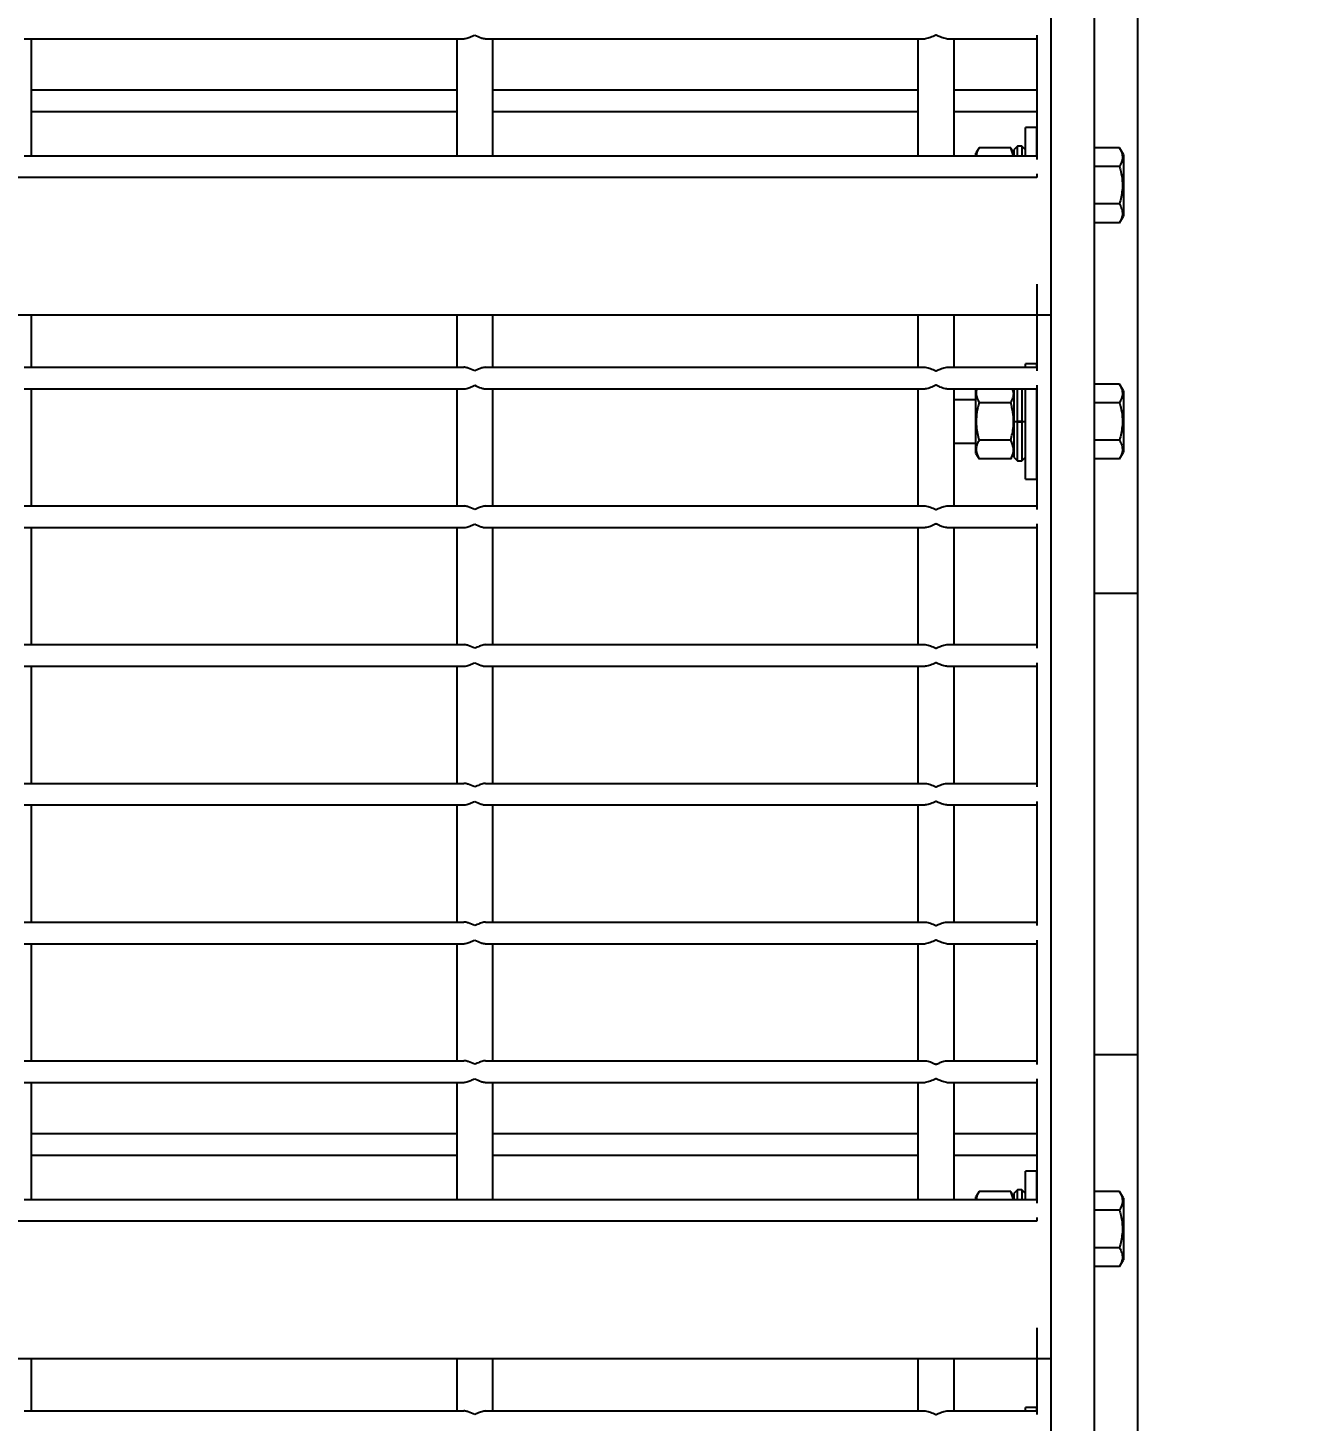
# Model space of a CAD drawing. Header units: millimetres. Extents: x 1293 to 41893, y 1011 to 26911.
# Drawn here: x 16819.2 to 17100.8, y 10884.1 to 11190.9 of the extents above; entities that cross this region are included whole.
import ezdxf

# ---------------------------------------------------------------- set-up
doc = ezdxf.new("R2010")
doc.units = ezdxf.units.MM
doc.header["$LTSCALE"] = 50
doc.layers.add('CAPA_1', color=7, linetype='Continuous')
doc.layers.add('PASILLOS', color=2, linetype='Continuous')
doc.styles.add('SLDTEXTSTYLE0', font='TXT', dxfattribs={"width": 0.75})
doc.dimstyles.new('SLDDIMSTYLE0', dxfattribs={"dimtxt": 100, "dimasz": 100, "dimexe": 0, "dimexo": 0.0625, "dimgap": 25, "dimtad": 2, "dimdec": 0, "dimrnd": 1e-09, "dimzin": 12, "dimdsep": 46, "dimtxsty": 'SLDTEXTSTYLE0', "dimsah": 1, "dimcen": 0.09, "dimadec": 0, "dimazin": 3, "dimtfac": 1, "dimtdec": 0, "dimtofl": 0, "dimtmove": 0, "dimatfit": 3, "dimfxl": 1, "dimfrac": 2, "dimtolj": 1, "dimtzin": 12, "dimarcsym": 0})

# ---------------------------------------------------------------- blocks, each defined once
blk = doc.blocks.new('_D_16')
at = {"layer": 'CAPA_1', "transparency": 16777216}
for p, q in [((18069.94, 13667.83), (18069.94, 9974.87)), ((7974.69, 13667.35), (7974.69, 9974.87)), ((7974.69, 10024.87), (18069.94, 10024.87))]:
    blk.add_line(p, q, dxfattribs=at)
for points in [[(7974.69, 10024.87), (8074.69, 10009.48), (8074.69, 10040.25)], [(18069.94, 10024.87), (17969.94, 10040.25), (17969.94, 10009.48)]]:
    blk.add_solid(points, dxfattribs=at)
at = {"layer": 'CAPA_1', "transparency": 16777216, "insert": (12837.59, 10153.77), "char_height": 100, "attachment_point": 1, "style": 'SLDTEXTSTYLE0'}
blk.add_mtext('10095', dxfattribs=at)

msp = doc.modelspace()

# ---------------------------------------------------------------- linework, layer by layer
at = {"layer": 'PASILLOS', "linetype": 'Continuous', "lineweight": 25}
for p, q in [((17063.6878232, 10630.9617267), (17063.6878232, 13564.8575629)), ((17044.6378232, 10631.1549312), (17044.6378232, 13425.832389)), ((17054.1628232, 10980.2954876), (17054.1628232, 12113.9323914)), ((16818.4240732, 11188.5565597), (16915.2615732, 11188.5565597)), ((16820.0115732, 11162.7790597), (16820.0115732, 11188.5565597)), ((16913.6740732, 11188.5565597), (16913.6740732, 11162.7790597)), ((16920.0240732, 11188.5565597), (17016.8615732, 11188.5565597)), ((16921.6115732, 11162.7790597), (16921.6115732, 11188.5565597)), ((17015.2740732, 11188.5565597), (17015.2740732, 11162.7790597)), ((17021.6240732, 11188.5565597), (17041.4678232, 11188.5565597)), ((17023.2115732, 11162.7790597), (17023.2115732, 11188.5565597)), ((17041.4678232, 11189.3503097), (17041.4678232, 11161.9853097)), ((16820.0115732, 11177.2857267), (16913.6740732, 11177.2857267)), ((16921.6115732, 11177.2857267), (17015.2740732, 11177.2857267)), ((17023.2115732, 11177.2857267), (17041.4678232, 11177.2857267)), ((16820.0115732, 11172.5232267), (16913.6740732, 11172.5232267)), ((16921.6115732, 11172.5232267), (17015.2740732, 11172.5232267)), ((17023.2115732, 11172.5232267), (17041.4678232, 11172.5232267)), ((17041.4628232, 11168.9790597), (17038.9228232, 11168.9790597)), ((17038.9228232, 11162.7790597), (17038.9228232, 11168.9790597)), ((17041.4628232, 11162.7790597), (17041.4628232, 11168.9790597)), ((17028.727344, 11164.5340597), (17028.0484482, 11163.3581776)), ((17035.7039274, 11164.5340597), (17028.727344, 11164.5340597)), ((17036.3828232, 11163.3581776), (17035.7039274, 11164.5340597)), ((17036.2860094, 11162.7790597), (17035.7039274, 11164.5340597)), ((17037.1765732, 11164.9090597), (17036.3828232, 11164.1153097)), ((17036.3828232, 11164.1153097), (17036.3828232, 11162.7790597)), ((17038.1290732, 11164.9090597), (17037.1765732, 11164.9090597)), ((17037.1765732, 11162.7790597), (17037.1765732, 11164.9090597)), ((17038.9228232, 11164.1153097), (17038.1290732, 11164.9090597)), ((17038.1290732, 11164.9090597), (17038.1290732, 11162.7790597)), ((17059.6622708, 11164.5279516), (17054.1628232, 11164.5279516)), ((17060.5128232, 11163.0547516), (17059.6622708, 11164.5279516)), ((16818.4240732, 11162.7790597), (16915.2615732, 11162.7790597)), ((16915.2615732, 11162.7790597), (16920.0240732, 11162.7790597)), ((16920.0240732, 11162.7790597), (17016.8615732, 11162.7790597)), ((17016.8615732, 11162.7790597), (17021.6240732, 11162.7790597)), ((17021.6240732, 11162.7790597), (17041.4678232, 11162.7790597)), ((17028.0484482, 11162.7790597), (17028.0484482, 11163.3581776)), ((17060.5128232, 11163.0547516), (17060.5128232, 11156.2790597)), ((17041.4678232, 11158.0165597), (16285.8178232, 11158.0165597)), ((17041.4678232, 11158.8103097), (17041.4678232, 11158.0165597)), ((17059.6622708, 11160.4035056), (17054.1628232, 11160.4035056)), ((17060.5128232, 11156.2790597), (17060.5128232, 11149.5033677)), ((17059.6622708, 11152.1546137), (17054.1628232, 11152.1546137)), ((17059.6622708, 11148.0301677), (17060.5128232, 11149.5033677)), ((17059.6622708, 11148.0301677), (17054.1628232, 11148.0301677)), ((17041.4678232, 11134.5310597), (17041.4678232, 11127.6990597)), ((17041.4678232, 11127.6990597), (16285.8178232, 11127.6990597)), ((16820.0115732, 11116.2057267), (16820.0115732, 11127.6990597)), ((16913.6740732, 11127.6990597), (16913.6740732, 11116.2057267)), ((16921.6115732, 11116.2057267), (16921.6115732, 11127.6990597)), ((17015.2740732, 11127.6990597), (17015.2740732, 11116.2057267)), ((17023.2115732, 11116.2057267), (17023.2115732, 11127.6990597)), ((17044.6478232, 11127.6990597), (17041.4678232, 11127.6990597)), ((17041.4678232, 11127.6990597), (17041.4678232, 11115.4119767)), ((16818.4240732, 11116.2057267), (16915.2615732, 11116.2057267)), ((16920.0240732, 11116.2057267), (17016.8615732, 11116.2057267)), ((17021.6240732, 11116.2057267), (17041.4678232, 11116.2057267)), ((17041.4628232, 11116.9657267), (17038.9228232, 11116.9657267)), ((17038.9228232, 11116.2057267), (17038.9228232, 11116.9657267)), ((17041.4628232, 11116.2057267), (17041.4628232, 11116.9657267)), ((17041.4678232, 11112.2369767), (17041.4678232, 11084.8719767)), ((17059.6622708, 11112.5146187), (17054.1628232, 11112.5146187)), ((17060.5128232, 11111.0414187), (17059.6622708, 11112.5146187)), ((16818.4240732, 11111.4432267), (16915.2615732, 11111.4432267)), ((16820.0115732, 11085.6657267), (16820.0115732, 11111.4432267)), ((16913.6740732, 11111.4432267), (16913.6740732, 11085.6657267)), ((16920.0240732, 11111.4432267), (17016.8615732, 11111.4432267)), ((16921.6115732, 11085.6657267), (16921.6115732, 11111.4432267)), ((17015.2740732, 11111.4432267), (17015.2740732, 11085.6657267)), ((17021.6240732, 11111.4432267), (17041.4678232, 11111.4432267)), ((17023.2115732, 11085.6657267), (17023.2115732, 11111.4432267)), ((17028.0484482, 11109.0282267), (17023.2115732, 11109.0282267)), ((17028.105249, 11111.4432267), (17028.0484482, 11111.3448447)), ((17028.0484482, 11097.1866087), (17028.0484482, 11111.3448447)), ((17036.3828232, 11111.3448447), (17036.3260223, 11111.4432267)), ((17036.3828232, 11111.4432267), (17036.3828232, 11104.2657267)), ((17037.1765732, 11104.2657267), (17037.1765732, 11111.4432267)), ((17038.1290732, 11111.4432267), (17038.1290732, 11104.2657267)), ((17038.9228232, 11091.5657267), (17038.9228232, 11111.4432267)), ((17041.4628232, 11091.5657267), (17041.4628232, 11111.4432267)), ((17041.4678232, 11109.0282267), (17041.4628232, 11109.0282267)), ((17060.5128232, 11111.0414187), (17060.5128232, 11104.2657267)), ((17035.7092122, 11108.3840782), (17028.7220591, 11108.3840782)), ((17059.6622708, 11108.3901727), (17054.1628232, 11108.3901727)), ((17036.3828232, 11104.2657267), (17037.1765732, 11104.2657267)), ((17036.3828232, 11104.2203429), (17037.1765732, 11104.2265929)), ((17036.3828232, 11104.2099856), (17036.3828232, 11104.204024)), ((17036.3828232, 11104.204024), (17036.3828232, 11096.4294767)), ((17037.1765732, 11104.197774), (17036.3828232, 11104.204024)), ((17037.1765732, 11104.2657267), (17038.1290732, 11104.2657267)), ((17038.1290732, 11104.2265929), (17037.1765732, 11104.2265929)), ((17037.1765732, 11095.6357267), (17037.1765732, 11104.197774)), ((17037.1765732, 11104.197774), (17038.1290732, 11104.197774)), ((17038.1290732, 11104.2657267), (17038.9228232, 11104.2657267)), ((17038.1290732, 11104.2265929), (17038.9228232, 11104.2203429)), ((17038.9228232, 11104.204024), (17038.1290732, 11104.197774)), ((17038.1290732, 11104.197774), (17038.1290732, 11095.6357267)), ((17060.5128232, 11104.2657267), (17060.5128232, 11097.4900347)), ((17035.7092122, 11100.1473752), (17028.7220591, 11100.1473752)), ((17059.6622708, 11100.1412807), (17054.1628232, 11100.1412807)), ((17023.2115732, 11099.5032267), (17028.0484482, 11099.5032267)), ((17028.0484482, 11097.1866087), (17028.727344, 11096.0107267)), ((17035.7039274, 11096.0107267), (17036.3828232, 11097.1866087)), ((17041.4628232, 11099.5032267), (17041.4678232, 11099.5032267)), ((17059.6622708, 11096.0168347), (17060.5128232, 11097.4900347)), ((17035.7039274, 11096.0107267), (17028.727344, 11096.0107267)), ((17036.3828232, 11096.4294767), (17037.1765732, 11095.6357267)), ((17037.1765732, 11095.6357267), (17038.1290732, 11095.6357267)), ((17038.1290732, 11095.6357267), (17038.9228232, 11096.4294767)), ((17059.6622708, 11096.0168347), (17054.1628232, 11096.0168347)), ((17038.9228232, 11091.5657267), (17041.4628232, 11091.5657267)), ((16818.4240732, 11085.6657267), (16915.2615732, 11085.6657267)), ((16920.0240732, 11085.6657267), (17016.8615732, 11085.6657267)), ((17021.6240732, 11085.6657267), (17041.4678232, 11085.6657267)), ((17041.4678232, 11081.6969767), (17041.4678232, 11054.3319767)), ((16818.4240732, 11080.9032267), (16915.2615732, 11080.9032267)), ((16820.0115732, 11055.1257267), (16820.0115732, 11080.9032267)), ((16913.6740732, 11080.9032267), (16913.6740732, 11055.1257267)), ((16920.0240732, 11080.9032267), (17016.8615732, 11080.9032267)), ((16921.6115732, 11055.1257267), (16921.6115732, 11080.9032267)), ((17015.2740732, 11080.9032267), (17015.2740732, 11055.1257267)), ((17021.6240732, 11080.9032267), (17041.4678232, 11080.9032267)), ((17023.2115732, 11055.1257267), (17023.2115732, 11080.9032267)), ((17054.1628232, 11066.4657267), (17063.6878232, 11066.4657267)), ((16818.4240732, 11055.1257267), (16915.2615732, 11055.1257267)), ((16920.0240732, 11055.1257267), (17016.8615732, 11055.1257267)), ((17021.6240732, 11055.1257267), (17041.4678232, 11055.1257267)), ((17041.4678232, 11051.1569767), (17041.4678232, 11023.7919767)), ((16818.4240732, 11050.3632267), (16915.2615732, 11050.3632267)), ((16820.0115732, 11024.5857267), (16820.0115732, 11050.3632267)), ((16913.6740732, 11050.3632267), (16913.6740732, 11024.5857267)), ((16920.0240732, 11050.3632267), (17016.8615732, 11050.3632267)), ((16921.6115732, 11024.5857267), (16921.6115732, 11050.3632267)), ((17015.2740732, 11050.3632267), (17015.2740732, 11024.5857267)), ((17021.6240732, 11050.3632267), (17041.4678232, 11050.3632267)), ((17023.2115732, 11024.5857267), (17023.2115732, 11050.3632267)), ((16818.4240732, 11024.5857267), (16915.2615732, 11024.5857267)), ((16920.0240732, 11024.5857267), (17016.8615732, 11024.5857267)), ((17021.6240732, 11024.5857267), (17041.4678232, 11024.5857267)), ((16818.4240732, 11019.8232267), (16915.2615732, 11019.8232267)), ((16820.0115732, 10994.0457267), (16820.0115732, 11019.8232267)), ((16913.6740732, 11019.8232267), (16913.6740732, 10994.0457267)), ((16920.0240732, 11019.8232267), (17016.8615732, 11019.8232267)), ((16921.6115732, 10994.0457267), (16921.6115732, 11019.8232267)), ((17015.2740732, 11019.8232267), (17015.2740732, 10994.0457267)), ((17021.6240732, 11019.8232267), (17041.4678232, 11019.8232267)), ((17023.2115732, 10994.0457267), (17023.2115732, 11019.8232267)), ((17041.4678232, 11020.6169767), (17041.4678232, 10993.2519767)), ((16818.4240732, 10994.0457267), (16915.2615732, 10994.0457267)), ((16920.0240732, 10994.0457267), (17016.8615732, 10994.0457267)), ((17021.6240732, 10994.0457267), (17041.4678232, 10994.0457267)), ((16818.4240732, 10989.2832267), (16915.2615732, 10989.2832267)), ((16820.0115732, 10963.5057267), (16820.0115732, 10989.2832267)), ((16913.6740732, 10989.2832267), (16913.6740732, 10963.5057267)), ((16920.0240732, 10989.2832267), (17016.8615732, 10989.2832267)), ((16921.6115732, 10963.5057267), (16921.6115732, 10989.2832267)), ((17015.2740732, 10989.2832267), (17015.2740732, 10963.5057267)), ((17021.6240732, 10989.2832267), (17041.4678232, 10989.2832267)), ((17023.2115732, 10963.5057267), (17023.2115732, 10989.2832267)), ((17041.4678232, 10990.0769767), (17041.4678232, 10962.7119767)), ((17054.1628232, 10964.8657267), (17054.1628232, 10980.2954876)), ((17054.1628232, 10964.8657267), (17063.6878232, 10964.8657267)), ((17054.1628232, 10631.1549312), (17054.1628232, 10964.8657267)), ((16818.4240732, 10963.5057267), (16915.2615732, 10963.5057267)), ((16920.0240732, 10963.5057267), (17016.8615732, 10963.5057267)), ((17021.6240732, 10963.5057267), (17041.4678232, 10963.5057267)), ((16818.4240732, 10958.7432267), (16915.2615732, 10958.7432267)), ((16820.0115732, 10932.9657267), (16820.0115732, 10958.7432267)), ((16913.6740732, 10958.7432267), (16913.6740732, 10932.9657267)), ((16920.0240732, 10958.7432267), (17016.8615732, 10958.7432267)), ((16921.6115732, 10932.9657267), (16921.6115732, 10958.7432267)), ((17015.2740732, 10958.7432267), (17015.2740732, 10932.9657267)), ((17021.6240732, 10958.7432267), (17041.4678232, 10958.7432267)), ((17023.2115732, 10932.9657267), (17023.2115732, 10958.7432267)), ((17041.4678232, 10959.5369767), (17041.4678232, 10932.1719767)), ((16820.0115732, 10947.4723938), (16913.6740732, 10947.4723938)), ((16921.6115732, 10947.4723938), (17015.2740732, 10947.4723938)), ((17023.2115732, 10947.4723938), (17041.4678232, 10947.4723938)), ((16820.0115732, 10942.7098938), (16913.6740732, 10942.7098938)), ((16921.6115732, 10942.7098938), (17015.2740732, 10942.7098938)), ((17023.2115732, 10942.7098938), (17041.4678232, 10942.7098938)), ((17041.4628232, 10939.1657267), (17038.9228232, 10939.1657267)), ((17038.9228232, 10932.9657267), (17038.9228232, 10939.1657267)), ((17041.4628232, 10932.9657267), (17041.4628232, 10939.1657267)), ((17028.727344, 10934.7207267), (17028.0484482, 10933.5448447)), ((17035.7039274, 10934.7207267), (17028.727344, 10934.7207267)), ((17036.3828232, 10933.5448447), (17035.7039274, 10934.7207267)), ((17036.2860094, 10932.9657267), (17035.7039274, 10934.7207267)), ((17037.1765732, 10935.0957267), (17036.3828232, 10934.3019767)), ((17036.3828232, 10934.3019767), (17036.3828232, 10932.9657267)), ((17038.1290732, 10935.0957267), (17037.1765732, 10935.0957267)), ((17037.1765732, 10932.9657267), (17037.1765732, 10935.0957267)), ((17038.9228232, 10934.3019767), (17038.1290732, 10935.0957267)), ((17038.1290732, 10935.0957267), (17038.1290732, 10932.9657267)), ((17059.6622708, 10934.7146187), (17054.1628232, 10934.7146187)), ((17060.5128232, 10933.2414187), (17059.6622708, 10934.7146187)), ((16818.4240732, 10932.9657267), (16915.2615732, 10932.9657267)), ((16915.2615732, 10932.9657267), (16920.0240732, 10932.9657267)), ((16920.0240732, 10932.9657267), (17016.8615732, 10932.9657267)), ((17016.8615732, 10932.9657267), (17021.6240732, 10932.9657267)), ((17021.6240732, 10932.9657267), (17041.4678232, 10932.9657267)), ((17028.0484482, 10932.9657267), (17028.0484482, 10933.5448447)), ((17060.5128232, 10933.2414187), (17060.5128232, 10926.4657267)), ((17041.4678232, 10928.2032267), (16285.8178232, 10928.2032267)), ((17041.4678232, 10928.9969767), (17041.4678232, 10928.2032267)), ((17059.6622708, 10930.5901727), (17054.1628232, 10930.5901727)), ((17060.5128232, 10926.4657267), (17060.5128232, 10919.6900347)), ((17059.6622708, 10922.3412807), (17054.1628232, 10922.3412807)), ((17059.6622708, 10918.2168347), (17060.5128232, 10919.6900347)), ((17059.6622708, 10918.2168347), (17054.1628232, 10918.2168347)), ((17041.4678232, 10904.7177267), (17041.4678232, 10897.8857267)), ((17041.4678232, 10897.8857267), (16285.8178232, 10897.8857267)), ((16820.0115732, 10886.3923938), (16820.0115732, 10897.8857267)), ((16913.6740732, 10897.8857267), (16913.6740732, 10886.3923938)), ((16921.6115732, 10886.3923938), (16921.6115732, 10897.8857267)), ((17015.2740732, 10897.8857267), (17015.2740732, 10886.3923938)), ((17023.2115732, 10886.3923938), (17023.2115732, 10897.8857267)), ((17044.6478232, 10897.8857267), (17041.4678232, 10897.8857267)), ((17041.4678232, 10897.8857267), (17041.4678232, 10885.5986438)), ((16818.4240732, 10886.3923938), (16915.2615732, 10886.3923938)), ((16920.0240732, 10886.3923938), (17016.8615732, 10886.3923938)), ((17021.6240732, 10886.3923938), (17041.4678232, 10886.3923938)), ((17041.4628232, 10887.1523938), (17038.9228232, 10887.1523938)), ((17038.9228232, 10886.3923938), (17038.9228232, 10887.1523938)), ((17041.4628232, 10886.3923938), (17041.4628232, 10887.1523938))]:
    msp.add_line(p, q, dxfattribs=at)
for points, knots in [([(16915.2615732, 11188.5565597), (16915.388376, 11188.5664018), (16915.8042281, 11188.5986793), (16916.6068173, 11188.8908904), (16917.2838178, 11189.1897508), (16917.6389892, 11189.348595), (16917.6428232, 11189.3503097)], [0, 0, 0, 0, 0.1723614537, 0.5652622384, 0.9953071929, 1, 1, 1, 1]), ([(16917.6428232, 11189.3503097), (16917.646657, 11189.3485951), (16918.1265646, 11189.1339738), (16918.839838, 11188.8155678), (16919.6238008, 11188.581051), (16919.9249339, 11188.5626257), (16920.0240732, 11188.5565597)], [0, 0, 0, 0, 0.0046971273, 0.5879730075, 0.8643521995, 1, 1, 1, 1]), ([(17019.2428232, 11189.3503097), (17019.2389892, 11189.3485949), (17019.0184798, 11189.2499722), (17018.4291512, 11188.9902465), (17017.6134314, 11188.6445532), (17017.0684636, 11188.580773), (17016.8615732, 11188.5565597)], [0, 0, 0, 0, 0.0046934742, 0.2699426106, 0.7228425567, 1, 1, 1, 1]), ([(17021.6240732, 11188.5565597), (17021.4171827, 11188.580773), (17020.8722149, 11188.6445532), (17020.0564952, 11188.9902465), (17019.4671666, 11189.2499722), (17019.2466572, 11189.3485949), (17019.2428232, 11189.3503097)], [0, 0, 0, 0, 0.2771574433, 0.73005738938, 0.99530652578, 1, 1, 1, 1]), ([(17028.727344, 11164.5340597), (17028.5299224, 11164.1755373), (17028.2127952, 11163.5996265), (17028.1676327, 11163.0039203), (17028.1505853, 11162.7790597)], [0, 0, 0, 0, 0.62253099059, 1, 1, 1, 1]), ([(17059.6622708, 11164.5279516), (17059.8451353, 11164.1701928), (17060.2148297, 11163.4469175), (17060.4199868, 11162.0432106), (17059.9556704, 11161.0384254), (17059.6622708, 11160.4035056)], [0, 0, 0, 0, 0.2648633469, 0.5354700776, 1, 1, 1, 1]), ([(17059.6622708, 11160.4035056), (17059.7586781, 11160.049466), (17060.0379239, 11159.0239836), (17060.3165967, 11157.2646499), (17060.3192553, 11154.8255432), (17059.9052989, 11153.1426295), (17059.6622708, 11152.1546137)], [0, 0, 0, 0, 0.1315464599, 0.3810267709, 0.6366091688, 1, 1, 1, 1]), ([(17059.6622708, 11152.1546137), (17059.8451353, 11151.7968549), (17060.2148297, 11151.0735795), (17060.4199868, 11149.6698727), (17059.9556704, 11148.6650875), (17059.6622708, 11148.0301677)], [0, 0, 0, 0, 0.2648633469, 0.5354700776, 1, 1, 1, 1]), ([(16917.6428232, 11115.4119767), (16917.6389893, 11115.4136913), (16917.1590818, 11115.6283126), (16916.4458083, 11115.9467186), (16915.6618455, 11116.1812354), (16915.3607124, 11116.1996607), (16915.2615732, 11116.2057267)], [0, 0, 0, 0, 0.00469712726, 0.58797300743, 0.86435219951, 1, 1, 1, 1]), ([(16920.0240732, 11116.2057267), (16919.8972703, 11116.1958846), (16919.4814182, 11116.1636071), (16918.678829, 11115.871396), (16918.0018285, 11115.5725356), (16917.6466571, 11115.4136914), (16917.6428232, 11115.4119767)], [0, 0, 0, 0, 0.1723614537, 0.5652622384, 0.9953071929, 1, 1, 1, 1]), ([(17016.8615732, 11116.2057267), (17017.0684636, 11116.1815134), (17017.6134314, 11116.1177332), (17018.4291512, 11115.7720398), (17019.0184798, 11115.5123142), (17019.2389892, 11115.4136915), (17019.2428232, 11115.4119767)], [0, 0, 0, 0, 0.2771574433, 0.7300573894, 0.9953065258, 1, 1, 1, 1]), ([(17019.2428232, 11115.4119767), (17019.2466572, 11115.4136915), (17019.4671666, 11115.5123142), (17020.0564952, 11115.7720398), (17020.8722149, 11116.1177332), (17021.4171827, 11116.1815134), (17021.6240732, 11116.2057267)], [0, 0, 0, 0, 0.0046934742, 0.2699426106, 0.7228425567, 1, 1, 1, 1]), ([(16915.2615732, 11111.4432267), (16915.388376, 11111.4530689), (16915.8042281, 11111.4853463), (16916.6068173, 11111.7775574), (16917.2838178, 11112.0764178), (16917.6389892, 11112.2352621), (16917.6428232, 11112.2369767)], [0, 0, 0, 0, 0.1723614537, 0.5652622384, 0.9953071929, 1, 1, 1, 1]), ([(16917.6428232, 11112.2369767), (16917.646657, 11112.2352622), (16918.1265646, 11112.0206408), (16918.839838, 11111.7022349), (16919.6238008, 11111.467718), (16919.9249339, 11111.4492927), (16920.0240732, 11111.4432267)], [0, 0, 0, 0, 0.0046971273, 0.5879730075, 0.8643521995, 1, 1, 1, 1]), ([(17019.2428232, 11112.2369767), (17019.2389892, 11112.235262), (17019.0184798, 11112.1366392), (17018.4291512, 11111.8769136), (17017.6134314, 11111.5312202), (17017.0684636, 11111.4674401), (17016.8615732, 11111.4432267)], [0, 0, 0, 0, 0.0046934742, 0.2699426106, 0.7228425567, 1, 1, 1, 1]), ([(17021.6240732, 11111.4432267), (17021.4171827, 11111.4674401), (17020.8722149, 11111.5312202), (17020.0564952, 11111.8769136), (17019.4671666, 11112.1366392), (17019.2466572, 11112.235262), (17019.2428232, 11112.2369767)], [0, 0, 0, 0, 0.2771574433, 0.73005738938, 0.99530652578, 1, 1, 1, 1]), ([(17059.6622708, 11112.5146187), (17059.8451353, 11112.1568599), (17060.2148297, 11111.4335845), (17060.4199868, 11110.0298777), (17059.9556704, 11109.0250925), (17059.6622708, 11108.3901727)], [0, 0, 0, 0, 0.2648633469, 0.5354700776, 1, 1, 1, 1]), ([(17028.2430571, 11111.4432267), (17028.2421962, 11111.441314), (17028.075297, 11111.0705323), (17027.9981864, 11110.0252757), (17028.4417575, 11109.019591), (17028.7220591, 11108.3840782)], [0, 0, 0, 0, 0.0019050038, 0.3692833919, 1, 1, 1, 1]), ([(17035.7092122, 11108.3840782), (17035.8878076, 11108.7423532), (17036.2488746, 11109.4666792), (17036.4559734, 11110.5102804), (17036.180134, 11111.1623259), (17036.0613025, 11111.4432267)], [0, 0, 0, 0, 0.3577842349, 0.7233338549, 1, 1, 1, 1]), ([(17028.7220591, 11108.3840782), (17028.6285636, 11108.0408886), (17028.3519102, 11107.0253899), (17028.0714058, 11105.27594), (17028.0639044, 11102.8297128), (17028.4783617, 11101.1405746), (17028.7220591, 11100.1473752)], [0, 0, 0, 0, 0.1277165798, 0.3779136182, 0.6342182989, 1, 1, 1, 1]), ([(17035.7092122, 11100.1473752), (17035.9529283, 11101.1405771), (17036.3631382, 11102.812282), (17036.3615341, 11105.2576942), (17036.0840557, 11107.008144), (17035.8027053, 11108.0408941), (17035.7092122, 11108.3840782)], [0, 0, 0, 0, 0.365780177, 0.6156618098, 0.8722839524, 1, 1, 1, 1]), ([(17059.6622708, 11108.3901727), (17059.7586781, 11108.0361331), (17060.0379239, 11107.0106506), (17060.3165967, 11105.2513169), (17060.3192553, 11102.8122102), (17059.9052989, 11101.1292966), (17059.6622708, 11100.1412807)], [0, 0, 0, 0, 0.1315464599, 0.3810267709, 0.6366091688, 1, 1, 1, 1]), ([(17028.7220591, 11100.1473752), (17028.539493, 11099.7889238), (17028.1703982, 11099.0642409), (17027.9663504, 11097.656314), (17028.4325169, 11096.6482665), (17028.727344, 11096.0107267)], [0, 0, 0, 0, 0.2645663682, 0.5348749116, 1, 1, 1, 1]), ([(17035.7039274, 11096.0107267), (17035.887391, 11096.3694789), (17036.2582891, 11097.0947483), (17036.4660956, 11098.5025495), (17036.0022964, 11099.5104575), (17035.7092122, 11100.1473752)], [0, 0, 0, 0, 0.2648580026, 0.535448761, 1, 1, 1, 1]), ([(17059.6622708, 11100.1412807), (17059.8451353, 11099.7835219), (17060.2148297, 11099.0602466), (17060.4199868, 11097.6565397), (17059.9556704, 11096.6517545), (17059.6622708, 11096.0168347)], [0, 0, 0, 0, 0.2648633469, 0.5354700776, 1, 1, 1, 1]), ([(16917.6428232, 11084.8719767), (16917.6389893, 11084.8736913), (16917.1590818, 11085.0883126), (16916.4458083, 11085.4067186), (16915.6618455, 11085.6412354), (16915.3607124, 11085.6596607), (16915.2615732, 11085.6657267)], [0, 0, 0, 0, 0.0046971273, 0.5879730074, 0.8643521995, 1, 1, 1, 1]), ([(16920.0240732, 11085.6657267), (16919.8972703, 11085.6558846), (16919.4814182, 11085.6236071), (16918.678829, 11085.331396), (16918.0018285, 11085.0325356), (16917.6466571, 11084.8736914), (16917.6428232, 11084.8719767)], [0, 0, 0, 0, 0.1723614537, 0.5652622384, 0.9953071929, 1, 1, 1, 1]), ([(17016.8615732, 11085.6657267), (17017.0684636, 11085.6415134), (17017.6134314, 11085.5777332), (17018.4291512, 11085.2320398), (17019.0184798, 11084.9723142), (17019.2389892, 11084.8736915), (17019.2428232, 11084.8719767)], [0, 0, 0, 0, 0.2771574433, 0.7300573894, 0.9953065258, 1, 1, 1, 1]), ([(17019.2428232, 11084.8719767), (17019.2466572, 11084.8736915), (17019.4671666, 11084.9723142), (17020.0564952, 11085.2320398), (17020.8722149, 11085.5777332), (17021.4171827, 11085.6415134), (17021.6240732, 11085.6657267)], [0, 0, 0, 0, 0.0046934742, 0.2699426106, 0.7228425567, 1, 1, 1, 1]), ([(16915.2615732, 11080.9032267), (16915.388376, 11080.9130689), (16915.8042281, 11080.9453463), (16916.6068173, 11081.2375574), (16917.2838178, 11081.5364178), (16917.6389892, 11081.6952621), (16917.6428232, 11081.6969767)], [0, 0, 0, 0, 0.1723614537, 0.5652622384, 0.9953071929, 1, 1, 1, 1]), ([(16917.6428232, 11081.6969767), (16917.646657, 11081.6952622), (16918.1265646, 11081.4806408), (16918.839838, 11081.1622349), (16919.6238008, 11080.927718), (16919.9249339, 11080.9092927), (16920.0240732, 11080.9032267)], [0, 0, 0, 0, 0.0046971273, 0.5879730075, 0.8643521995, 1, 1, 1, 1]), ([(17019.2428232, 11081.6969767), (17019.2389892, 11081.695262), (17019.0184798, 11081.5966392), (17018.4291512, 11081.3369136), (17017.6134314, 11080.9912202), (17017.0684636, 11080.9274401), (17016.8615732, 11080.9032267)], [0, 0, 0, 0, 0.0046934742, 0.2699426106, 0.7228425567, 1, 1, 1, 1]), ([(17021.6240732, 11080.9032267), (17021.4171827, 11080.9274401), (17020.8722149, 11080.9912202), (17020.0564952, 11081.3369136), (17019.4671666, 11081.5966392), (17019.2466572, 11081.695262), (17019.2428232, 11081.6969767)], [0, 0, 0, 0, 0.2771574433, 0.7300573894, 0.9953065258, 1, 1, 1, 1]), ([(16917.6428232, 11054.3319767), (16917.6389893, 11054.3336913), (16917.1590818, 11054.5483126), (16916.4458083, 11054.8667186), (16915.6618455, 11055.1012354), (16915.3607124, 11055.1196607), (16915.2615732, 11055.1257267)], [0, 0, 0, 0, 0.0046971273, 0.5879730074, 0.8643521995, 1, 1, 1, 1]), ([(16920.0240732, 11055.1257267), (16919.8972703, 11055.1158846), (16919.4814182, 11055.0836071), (16918.678829, 11054.791396), (16918.0018285, 11054.4925356), (16917.6466571, 11054.3336914), (16917.6428232, 11054.3319767)], [0, 0, 0, 0, 0.1723614537, 0.5652622384, 0.9953071929, 1, 1, 1, 1]), ([(17016.8615732, 11055.1257267), (17017.0684636, 11055.1015134), (17017.6134314, 11055.0377332), (17018.4291512, 11054.6920398), (17019.0184798, 11054.4323142), (17019.2389892, 11054.3336915), (17019.2428232, 11054.3319767)], [0, 0, 0, 0, 0.2771574433, 0.7300573894, 0.9953065258, 1, 1, 1, 1]), ([(17019.2428232, 11054.3319767), (17019.2466572, 11054.3336915), (17019.4671666, 11054.4323142), (17020.0564952, 11054.6920398), (17020.8722149, 11055.0377332), (17021.4171827, 11055.1015134), (17021.6240732, 11055.1257267)], [0, 0, 0, 0, 0.0046934742, 0.2699426106, 0.7228425567, 1, 1, 1, 1]), ([(16915.2615732, 11050.3632267), (16915.388376, 11050.3730689), (16915.8042281, 11050.4053463), (16916.6068173, 11050.6975574), (16917.2838178, 11050.9964178), (16917.6389892, 11051.1552621), (16917.6428232, 11051.1569767)], [0, 0, 0, 0, 0.1723614537, 0.5652622384, 0.9953071929, 1, 1, 1, 1]), ([(16917.6428232, 11051.1569767), (16917.646657, 11051.1552622), (16918.1265646, 11050.9406408), (16918.839838, 11050.6222349), (16919.6238008, 11050.387718), (16919.9249339, 11050.3692927), (16920.0240732, 11050.3632267)], [0, 0, 0, 0, 0.0046971273, 0.5879730075, 0.8643521995, 1, 1, 1, 1]), ([(17019.2428232, 11051.1569767), (17019.2389892, 11051.155262), (17019.0184798, 11051.0566392), (17018.4291512, 11050.7969136), (17017.6134314, 11050.4512202), (17017.0684636, 11050.3874401), (17016.8615732, 11050.3632267)], [0, 0, 0, 0, 0.0046934742, 0.2699426106, 0.7228425567, 1, 1, 1, 1]), ([(17021.6240732, 11050.3632267), (17021.4171827, 11050.3874401), (17020.8722149, 11050.4512202), (17020.0564952, 11050.7969136), (17019.4671666, 11051.0566392), (17019.2466572, 11051.155262), (17019.2428232, 11051.1569767)], [0, 0, 0, 0, 0.2771574433, 0.7300573894, 0.9953065258, 1, 1, 1, 1]), ([(16917.6428232, 11023.7919767), (16917.6389893, 11023.7936913), (16917.1590818, 11024.0083126), (16916.4458083, 11024.3267186), (16915.6618455, 11024.5612354), (16915.3607124, 11024.5796607), (16915.2615732, 11024.5857267)], [0, 0, 0, 0, 0.0046971273, 0.5879730074, 0.8643521995, 1, 1, 1, 1]), ([(16920.0240732, 11024.5857267), (16919.8972703, 11024.5758846), (16919.4814182, 11024.5436071), (16918.678829, 11024.251396), (16918.0018285, 11023.9525356), (16917.6466571, 11023.7936914), (16917.6428232, 11023.7919767)], [0, 0, 0, 0, 0.1723614537, 0.5652622384, 0.9953071929, 1, 1, 1, 1]), ([(17016.8615732, 11024.5857267), (17017.0684636, 11024.5615134), (17017.6134314, 11024.4977332), (17018.4291512, 11024.1520398), (17019.0184798, 11023.8923142), (17019.2389892, 11023.7936915), (17019.2428232, 11023.7919767)], [0, 0, 0, 0, 0.2771574433, 0.7300573894, 0.9953065258, 1, 1, 1, 1]), ([(17019.2428232, 11023.7919767), (17019.2466572, 11023.7936915), (17019.4671666, 11023.8923142), (17020.0564952, 11024.1520398), (17020.8722149, 11024.4977332), (17021.4171827, 11024.5615134), (17021.6240732, 11024.5857267)], [0, 0, 0, 0, 0.0046934742, 0.2699426106, 0.7228425567, 1, 1, 1, 1]), ([(16915.2615732, 11019.8232267), (16915.388376, 11019.8330689), (16915.8042281, 11019.8653463), (16916.6068173, 11020.1575574), (16917.2838178, 11020.4564178), (16917.6389892, 11020.6152621), (16917.6428232, 11020.6169767)], [0, 0, 0, 0, 0.1723614537, 0.5652622384, 0.9953071929, 1, 1, 1, 1]), ([(16917.6428232, 11020.6169767), (16917.646657, 11020.6152622), (16918.1265646, 11020.4006408), (16918.839838, 11020.0822349), (16919.6238008, 11019.847718), (16919.9249339, 11019.8292927), (16920.0240732, 11019.8232267)], [0, 0, 0, 0, 0.0046971273, 0.5879730075, 0.8643521995, 1, 1, 1, 1]), ([(17019.2428232, 11020.6169767), (17019.2389892, 11020.615262), (17019.0184798, 11020.5166392), (17018.4291512, 11020.2569136), (17017.6134314, 11019.9112202), (17017.0684636, 11019.8474401), (17016.8615732, 11019.8232267)], [0, 0, 0, 0, 0.0046934742, 0.2699426106, 0.7228425567, 1, 1, 1, 1]), ([(17021.6240732, 11019.8232267), (17021.4171827, 11019.8474401), (17020.8722149, 11019.9112202), (17020.0564952, 11020.2569136), (17019.4671666, 11020.5166392), (17019.2466572, 11020.615262), (17019.2428232, 11020.6169767)], [0, 0, 0, 0, 0.2771574433, 0.7300573894, 0.9953065258, 1, 1, 1, 1]), ([(16917.6428232, 10993.2519767), (16917.6389893, 10993.2536913), (16917.1590818, 10993.4683126), (16916.4458083, 10993.7867186), (16915.6618455, 10994.0212354), (16915.3607124, 10994.0396607), (16915.2615732, 10994.0457267)], [0, 0, 0, 0, 0.00469712726, 0.58797300743, 0.86435219951, 1, 1, 1, 1]), ([(16920.0240732, 10994.0457267), (16919.8972703, 10994.0358846), (16919.4814182, 10994.0036071), (16918.678829, 10993.711396), (16918.0018285, 10993.4125356), (16917.6466571, 10993.2536914), (16917.6428232, 10993.2519767)], [0, 0, 0, 0, 0.1723614537, 0.5652622384, 0.9953071929, 1, 1, 1, 1]), ([(17016.8615732, 10994.0457267), (17017.0684636, 10994.0215134), (17017.6134314, 10993.9577332), (17018.4291512, 10993.6120398), (17019.0184798, 10993.3523142), (17019.2389892, 10993.2536915), (17019.2428232, 10993.2519767)], [0, 0, 0, 0, 0.2771574433, 0.73005738938, 0.99530652578, 1, 1, 1, 1]), ([(17019.2428232, 10993.2519767), (17019.2466572, 10993.2536915), (17019.4671666, 10993.3523142), (17020.0564952, 10993.6120398), (17020.8722149, 10993.9577332), (17021.4171827, 10994.0215134), (17021.6240732, 10994.0457267)], [0, 0, 0, 0, 0.0046934742, 0.2699426106, 0.7228425567, 1, 1, 1, 1]), ([(16915.2615732, 10989.2832267), (16915.388376, 10989.2930689), (16915.8042281, 10989.3253463), (16916.6068173, 10989.6175574), (16917.2838178, 10989.9164178), (16917.6389892, 10990.0752621), (16917.6428232, 10990.0769767)], [0, 0, 0, 0, 0.17236145373, 0.56526223844, 0.99530719289, 1, 1, 1, 1]), ([(16917.6428232, 10990.0769767), (16917.646657, 10990.0752622), (16918.1265646, 10989.8606408), (16918.839838, 10989.5422349), (16919.6238008, 10989.307718), (16919.9249339, 10989.2892927), (16920.0240732, 10989.2832267)], [0, 0, 0, 0, 0.0046971273, 0.5879730075, 0.8643521995, 1, 1, 1, 1]), ([(17019.2428232, 10990.0769767), (17019.2389892, 10990.075262), (17019.0184798, 10989.9766392), (17018.4291512, 10989.7169136), (17017.6134314, 10989.3712202), (17017.0684636, 10989.3074401), (17016.8615732, 10989.2832267)], [0, 0, 0, 0, 0.0046934742, 0.2699426106, 0.7228425567, 1, 1, 1, 1]), ([(17021.6240732, 10989.2832267), (17021.4171827, 10989.3074401), (17020.8722149, 10989.3712202), (17020.0564952, 10989.7169136), (17019.4671666, 10989.9766392), (17019.2466572, 10990.075262), (17019.2428232, 10990.0769767)], [0, 0, 0, 0, 0.2771574433, 0.7300573894, 0.9953065258, 1, 1, 1, 1]), ([(16917.6428232, 10962.7119767), (16917.6389893, 10962.7136913), (16917.1590818, 10962.9283126), (16916.4458083, 10963.2467186), (16915.6618455, 10963.4812354), (16915.3607124, 10963.4996607), (16915.2615732, 10963.5057267)], [0, 0, 0, 0, 0.0046971273, 0.5879730074, 0.8643521995, 1, 1, 1, 1]), ([(16920.0240732, 10963.5057267), (16919.8972703, 10963.4958846), (16919.4814182, 10963.4636071), (16918.678829, 10963.171396), (16918.0018285, 10962.8725356), (16917.6466571, 10962.7136914), (16917.6428232, 10962.7119767)], [0, 0, 0, 0, 0.1723614537, 0.5652622384, 0.9953071929, 1, 1, 1, 1]), ([(17016.8615732, 10963.5057267), (17017.0684636, 10963.4815134), (17017.6134314, 10963.4177332), (17018.4291512, 10963.0720398), (17019.0184798, 10962.8123142), (17019.2389892, 10962.7136915), (17019.2428232, 10962.7119767)], [0, 0, 0, 0, 0.2771574433, 0.7300573894, 0.9953065258, 1, 1, 1, 1]), ([(17019.2428232, 10962.7119767), (17019.2466572, 10962.7136915), (17019.4671666, 10962.8123142), (17020.0564952, 10963.0720398), (17020.8722149, 10963.4177332), (17021.4171827, 10963.4815134), (17021.6240732, 10963.5057267)], [0, 0, 0, 0, 0.0046934742, 0.2699426106, 0.7228425567, 1, 1, 1, 1]), ([(16915.2615732, 10958.7432267), (16915.388376, 10958.7530689), (16915.8042281, 10958.7853463), (16916.6068173, 10959.0775574), (16917.2838178, 10959.3764178), (16917.6389892, 10959.5352621), (16917.6428232, 10959.5369767)], [0, 0, 0, 0, 0.17236145373, 0.56526223844, 0.99530719289, 1, 1, 1, 1]), ([(16917.6428232, 10959.5369767), (16917.646657, 10959.5352622), (16918.1265646, 10959.3206408), (16918.839838, 10959.0022349), (16919.6238008, 10958.767718), (16919.9249339, 10958.7492927), (16920.0240732, 10958.7432267)], [0, 0, 0, 0, 0.0046971273, 0.5879730075, 0.8643521995, 1, 1, 1, 1]), ([(17019.2428232, 10959.5369767), (17019.2389892, 10959.535262), (17019.0184798, 10959.4366392), (17018.4291512, 10959.1769136), (17017.6134314, 10958.8312202), (17017.0684636, 10958.7674401), (17016.8615732, 10958.7432267)], [0, 0, 0, 0, 0.0046934742, 0.2699426106, 0.7228425567, 1, 1, 1, 1]), ([(17021.6240732, 10958.7432267), (17021.4171827, 10958.7674401), (17020.8722149, 10958.8312202), (17020.0564952, 10959.1769136), (17019.4671666, 10959.4366392), (17019.2466572, 10959.535262), (17019.2428232, 10959.5369767)], [0, 0, 0, 0, 0.2771574433, 0.7300573894, 0.9953065258, 1, 1, 1, 1]), ([(17028.727344, 10934.7207267), (17028.5299224, 10934.3622044), (17028.2127952, 10933.7862936), (17028.1676327, 10933.1905874), (17028.1505853, 10932.9657267)], [0, 0, 0, 0, 0.62253099059, 1, 1, 1, 1]), ([(17059.6622708, 10934.7146187), (17059.8451353, 10934.3568599), (17060.2148297, 10933.6335845), (17060.4199868, 10932.2298777), (17059.9556704, 10931.2250925), (17059.6622708, 10930.5901727)], [0, 0, 0, 0, 0.2648633469, 0.5354700776, 1, 1, 1, 1]), ([(17059.6622708, 10930.5901727), (17059.7586781, 10930.2361331), (17060.0379239, 10929.2106506), (17060.3165967, 10927.4513169), (17060.3192553, 10925.0122102), (17059.9052989, 10923.3292966), (17059.6622708, 10922.3412807)], [0, 0, 0, 0, 0.1315464599, 0.3810267709, 0.6366091688, 1, 1, 1, 1]), ([(17059.6622708, 10922.3412807), (17059.8451353, 10921.9835219), (17060.2148297, 10921.2602466), (17060.4199868, 10919.8565397), (17059.9556704, 10918.8517545), (17059.6622708, 10918.2168347)], [0, 0, 0, 0, 0.2648633469, 0.5354700776, 1, 1, 1, 1]), ([(16917.6428232, 10885.5986438), (16917.6389893, 10885.6003583), (16917.1590818, 10885.8149797), (16916.4458083, 10886.1333856), (16915.6618455, 10886.3679025), (16915.3607124, 10886.3863278), (16915.2615732, 10886.3923938)], [0, 0, 0, 0, 0.0046971273, 0.5879730074, 0.8643521995, 1, 1, 1, 1]), ([(16920.0240732, 10886.3923938), (16919.8972703, 10886.3825516), (16919.4814182, 10886.3502742), (16918.678829, 10886.0580631), (16918.0018285, 10885.7592027), (16917.6466571, 10885.6003584), (16917.6428232, 10885.5986438)], [0, 0, 0, 0, 0.1723614537, 0.5652622384, 0.9953071929, 1, 1, 1, 1]), ([(17016.8615732, 10886.3923938), (17017.0684636, 10886.3681804), (17017.6134314, 10886.3044003), (17018.4291512, 10885.9587069), (17019.0184798, 10885.6989813), (17019.2389892, 10885.6003585), (17019.2428232, 10885.5986438)], [0, 0, 0, 0, 0.2771574433, 0.73005738938, 0.99530652578, 1, 1, 1, 1]), ([(17019.2428232, 10885.5986438), (17019.2466572, 10885.6003585), (17019.4671666, 10885.6989813), (17020.0564952, 10885.9587069), (17020.8722149, 10886.3044003), (17021.4171827, 10886.3681804), (17021.6240732, 10886.3923938)], [0, 0, 0, 0, 0.0046934742, 0.2699426106, 0.7228425567, 1, 1, 1, 1])]:
    msp.add_open_spline(points, degree=3, knots=knots, dxfattribs=at)

# ---------------------------------------------------------------- dimensions: what is measured, and where the dimension line sits
at = {"layer": 'CAPA_1'}
dim = msp.add_linear_dim(base=(18069.9378232, 10024.8657267), p1=(7974.6878232, 13730.853389), p2=(18069.9378232, 13731.328389), dimstyle='SLDDIMSTYLE0', dxfattribs=at)
dim.commit()
dim.dimension.update_dxf_attribs({"geometry": '_D_16', "text_midpoint": (13022.3128232, 10024.8657267), "dimtype": 160})

doc.saveas('drawing.dxf')
